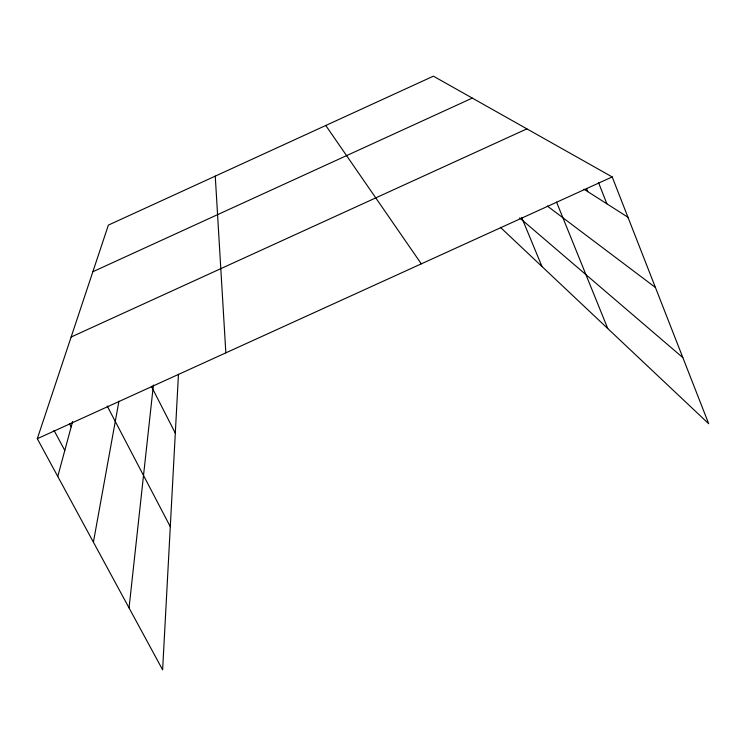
<?xml version="1.0" encoding="UTF-8"?>
<svg xmlns="http://www.w3.org/2000/svg" width="746" height="746" viewBox="0 0 746 746"><rect width="100%" height="100%" fill="white"/><g stroke="black" fill="none" stroke-linecap="round" stroke-linejoin="round"><path stroke-width="1.12" d="M178.462 374.25L162.619 669.833L37.3 438.704L108.375 225.106L433.398 76.167L612.196 176.933L708.7 423.728L500.407 227.334M129.049 607.906L153.396 385.039M93.409 542.183L118.931 401.217M57.768 476.452L72.632 421.499M92.858 271.73L472.302 98.09M71.14 337.015L526.9 128.862M37.3 438.704L612.196 176.933M583.941 189.204L627.964 217.254M547.312 206.017L655.417 287.462M519.673 217.916L682.851 357.623M325.76 125.487L421.303 263.851M54.029 430.395L64.799 450.444M69.555 423.812L71.187 426.861M107.219 406.029L170.293 526.685M151.401 386.344L175.301 433.146M521.78 217.701L541.978 266.527M556.572 202.138L607.757 328.548M586.515 188.421L587.801 191.666M598.478 182.481L606.89 203.826M215.258 176.121L225.842 352.849"/></g></svg>
